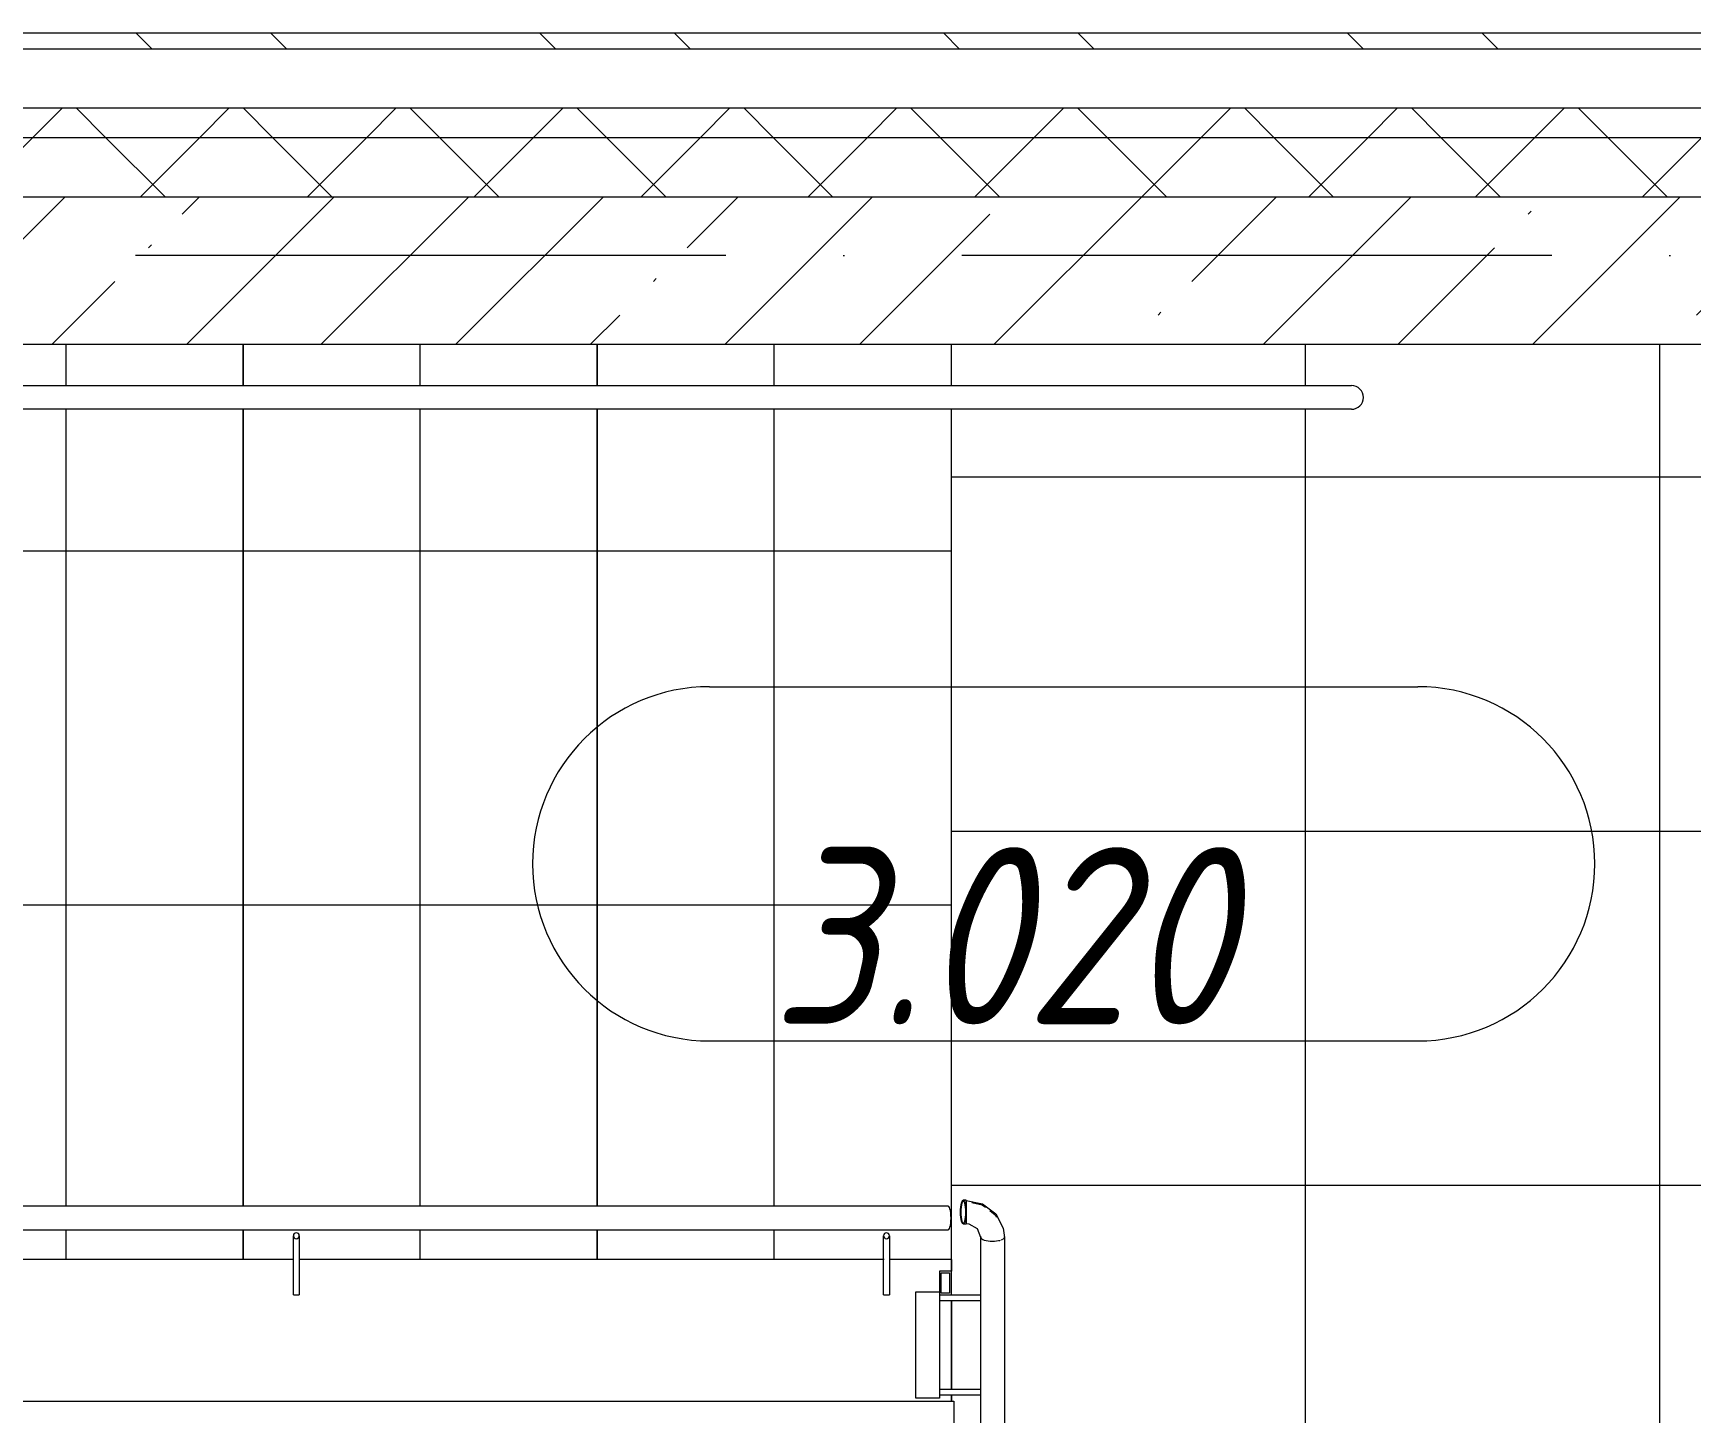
# Model space of a CAD drawing. Header units: millimetres. Extents: x -6467 to 106027, y -7090 to 195095.
# Drawn here: x 98053 to 100863, y 186235 to 188572 of the extents above; entities that cross this region are included whole.
import ezdxf

# ---------------------------------------------------------------- set-up
doc = ezdxf.new("R2010")
doc.units = ezdxf.units.MM
doc.linetypes.add('50_200_ШТРИХ_1Т_ш5_п1_п1_', pattern=[1400, 1000, -200, 0, -200])
for name, color, linetype, lineweight, true_color in [('A-AREA-IDEN-1', 7, 'Continuous', 9, 0xaaaaaa), ('A-WALL-2', 7, 'Continuous', 5, 0xaaaaaa), ('S-STRS-1', 7, 'Continuous', 9, 0xaaaaaa), ('S-STRS-2', 7, 'Continuous', 5, 0xbfbfbf), ('Оси-3', 7, '50_200_ШТРИХ_1Т_ш5_п1_п1_', 9, 0xaaaaaa)]:
    doc.layers.add(name, color=color, linetype=linetype, lineweight=lineweight, true_color=true_color)
for name, color, linetype, lineweight in [('A-WALL', 7, 'Continuous', 5), ('A-WALL-FNSH-1', 7, 'Continuous', 5), ('Ограждение', 7, 'Continuous', 9), ('Ограждение-1', 7, 'Continuous', 20)]:
    doc.layers.add(name, color=color, linetype=linetype, lineweight=lineweight)
doc.styles.add('ISOCPEUR_I_1', font='isocpeui.ttf', dxfattribs={"width": 0.85, "height": 2.5})
pattern_1 = [(0, (99609.45, 186494.7), (0, 600), []), (90, (99609.45, 186494.7), (-600, 4e-14), [])]
pattern_2 = [(45, (109.45, 102614.03), (-141.42136, 141.42136), []), (135, (109.45, 102614.03), (-141.42136, -141.42136), [])]

# ---------------------------------------------------------------- blocks, each defined once
blk = doc.blocks.new('О_Элемент поручня_Пристенный_Двухуровневый_Труба_ГОСТ 87321 - О_Элемент поручня_Пристенный_Двухуровневый_Труба_ГОСТ 8732-78 2-V127-АИ_План этажа Радиаторы_3')
at = {"layer": 'Ограждение'}
for p, q in [((-4640, 0), (280, 0)), ((280, -40), (-4640, -40))]:
    blk.add_line(p, q, dxfattribs=at)
for centre, start, end in [((-4640, -20), 90, 270), ((280, -20), 270, 90)]:
    blk.add_arc(centre, 20, start, end, dxfattribs=at)
blk = doc.blocks.new('О_Элемент ограждения_Обод_Труба_ГОСТ 8645-68 - О_Элемент ограждения_Обод_Труба_ГОСТ 8645-68-26169631-АИ_План этажа Радиаторы_3')
at = {"layer": 'Ограждение'}
for p, q in [((-3900, -20), (-3900, 20)), ((-3900, 20), (0, 20)), ((0, 20), (0, -20)), ((0, -20), (-3900, -20))]:
    blk.add_line(p, q, dxfattribs=at)
blk = doc.blocks.new('О_Элемент ограждения_Обод_Труба_ГОСТ 8645-68 - О_Элемент ограждения_Обод_Труба_ГОСТ 8645-68-V148-АИ_План этажа Радиаторы_3')
at = {"layer": 'Ограждение-1'}
for p, q in [((0, 20), (-20, 20)), ((-20, 20), (-20, -15.1)), ((-17, 17), (-3, 17)), ((-17, -17), (-17, 17)), ((-3, 17), (-3, -17)), ((0, -20), (0, 20)), ((-20, -20), (0, -20)), ((-3, -17), (-17, -17))]:
    blk.add_line(p, q, dxfattribs=at)
blk = doc.blocks.new('О_Кронштейн_Форма Г_Круг_ГОСТ 2590-2006 - О_Кронштейн_Форма Г_Круг_ГОСТ 2590-2006-V149-АИ_План этажа Радиаторы_3')
at = {"layer": 'Ограждение'}
for p, q in [((99385, 83820.7), (99385, 83895.7)), ((99395, 83895.7), (99395, 83820.7)), ((99385, 83820.7), (99390, 83820.7)), ((99390, 83820.7), (99395, 83820.7))]:
    blk.add_line(p, q, dxfattribs=at)
at = {"layer": 'Ограждение', "flags": 128}
for points in [[(99385, 83895.7), (99385, 83912.1), (99385, 83920.4), (99385, 83920.7)], [(99395, 83920.7), (99395, 83914.6), (99395, 83899.2), (99395, 83895.7)]]:
    blk.add_lwpolyline(points, dxfattribs=at)
at = {"layer": 'Ограждение'}
for start, end in [(90, 270), (270, 90)]:
    blk.add_arc((99390, 83920.7), 5, start, end, dxfattribs=at)
blk = doc.blocks.new('О_Элемент поручня_Маршевый_Труба_ГОСТ 8732-78 - О_Элемент поручня_Маршевый_Труба_ГОСТ 8732-78-26169632-АИ_План этажа Радиаторы_3')
at = {"layer": 'Ограждение'}
for p, q in [((-13.2, 40), (-3902.6, 40)), ((-3902.6, 0), (-13.2, 0))]:
    blk.add_line(p, q, dxfattribs=at)
at = {"layer": 'Ограждение', "flags": 128}
for points in [[(-3907.3, 20), (-3907.2, 24.5), (-3906.9, 28.7), (-3906.3, 32.5), (-3905.6, 35.6), (-3904.7, 38), (-3903.7, 39.5), (-3902.6, 40)], [(-3901.1, 37.3), (-3902.1, 38.4), (-3903.1, 38.4), (-3904.2, 37.3), (-3905.1, 35.2), (-3905.9, 32.3), (-3906.5, 28.6), (-3906.9, 24.4), (-3907, 20)], [(-3902.6, 40), (-3901.6, 39.5), (-3900.6, 38), (-3899.7, 35.6), (-3898.9, 32.5), (-3898.4, 28.7), (-3898, 24.5), (-3897.9, 20)], [(-3898.2, 20), (-3898.4, 24.4), (-3898.7, 28.6), (-3899.3, 32.3), (-3900.1, 35.2)], [(-8.4, 20), (-8.6, 24.5), (-8.9, 28.7), (-9.5, 32.5), (-10.2, 35.6), (-11.1, 38), (-12.1, 39.5), (-13.2, 40)], [(-3902.6, 0), (-3903.7, 0.5), (-3904.7, 2), (-3905.6, 4.4), (-3906.3, 7.5), (-3906.9, 11.3), (-3907.2, 15.5), (-3907.3, 20)], [(-3907, 20), (-3906.9, 15.6), (-3906.5, 11.4), (-3905.9, 7.7), (-3905.1, 4.8), (-3904.2, 2.7), (-3903.1, 1.6), (-3902.1, 1.6), (-3901.1, 2.7)], [(-3897.9, 20), (-3898, 15.5), (-3898.4, 11.3), (-3898.9, 7.5), (-3899.7, 4.4), (-3900.6, 2), (-3901.6, 0.5), (-3902.6, 0)], [(-3900.1, 4.8), (-3899.3, 7.7), (-3898.7, 11.4), (-3898.4, 15.6), (-3898.2, 20)], [(-13.2, 0), (-12.1, 0.5), (-11.1, 2), (-10.2, 4.4), (-9.5, 7.5), (-8.9, 11.3), (-8.6, 15.5), (-8.4, 20)]]:
    blk.add_lwpolyline(points, dxfattribs=at)
blk = doc.blocks.new('О_Кронштейн_Форма Г_Круг_ГОСТ 2590-2006 - О_Кронштейн_Форма Г_Круг_ГОСТ 2590-2006-V152-АИ_План этажа Радиаторы_3')
at = {"layer": 'Ограждение'}
for p, q in [((98385, 83820.7), (98385, 83895.7)), ((98395, 83895.7), (98395, 83820.7)), ((98385, 83820.7), (98385.2, 83820.7)), ((98394.8, 83820.7), (98395, 83820.7))]:
    blk.add_line(p, q, dxfattribs=at)
at = {"layer": 'Ограждение', "flags": 128}
for points in [[(98385, 83895.7), (98385, 83912.1), (98385, 83920.4), (98385, 83920.7)], [(98395, 83920.7), (98395, 83914.6), (98395, 83899.2), (98395, 83895.7)]]:
    blk.add_lwpolyline(points, dxfattribs=at)
at = {"layer": 'Ограждение'}
for start, end in [(150, 195), (225, 240), (285, 45)]:
    blk.add_arc((98390, 83920.7), 5, start, end, dxfattribs=at)
blk = doc.blocks.new('О_Кронштейн_Форма Г_Круг_ГОСТ 25901 - О_Кронштейн_Форма Г_Круг_ГОСТ 2590-2006 2-25607096-АИ_План этажа Радиаторы_3')
at = {"layer": 'Ограждение'}
for p, q in [((11529.6, 57215.3), (11594.6, 57215.3)), ((11594.6, 57205.3), (11529.6, 57205.3)), ((11594.6, 57215.3), (11599.6, 57215.3)), ((11598.1, 57205.3), (11594.6, 57205.3))]:
    blk.add_line(p, q, dxfattribs=at)
blk = doc.blocks.new('О_Кронштейн_Форма Г_Круг_ГОСТ 25901 - О_Кронштейн_Форма Г_Круг_ГОСТ 2590-2006 2-V101-АИ_План этажа Радиаторы_3')
at = {"layer": 'Ограждение'}
for p, q in [((11529.6, 57055.3), (11594.6, 57055.3)), ((11594.6, 57045.3), (11529.6, 57045.3)), ((11594.6, 57055.3), (11599.8, 57055.3)), ((11598.1, 57045.3), (11594.6, 57045.3))]:
    blk.add_line(p, q, dxfattribs=at)
blk = doc.blocks.new('О_Элемент ограждения_Обод_Труба_ГОСТ 1 - О_Элемент ограждения_Обод_Труба_ГОСТ 8645-68 2-26128273-АИ_План этажа Радиаторы_3')
at = {"layer": 'Ограждение'}
for p, q in [((-180, 20), (0, 20)), ((-180, -20), (-180, 20)), ((0, 20), (0, -20)), ((0, -20), (-180, -20))]:
    blk.add_line(p, q, dxfattribs=at)
blk = doc.blocks.new('О_Элемент поручня_Маршевый_Труба_ГОСТ 1 - О_Элемент поручня_Маршевый_Труба_ГОСТ 8732-78 2-V154-АИ_План этажа Радиаторы_3')
at = {"layer": 'Ограждение'}
for p, q in [((-371.3, 40), (-6.4, 40)), ((-6.4, 0), (-371.3, 0))]:
    blk.add_line(p, q, dxfattribs=at)
for centre, start_param, end_param in [((-371.3, 20), 0, 0.261799), ((-371.3, 20), 5.834386, 6.283185), ((-371.3, 20), 4.712389, 5.385587), ((-6.4, 20), 5.834386, 6.283185), ((-6.4, 20), 5.609987, 5.682455), ((-6.4, 20), 5.239328, 5.385587), ((-6.4, 20), 4.975125, 5.161188), ((-371.3, 20), 2.917193, 3.141593), ((-371.3, 20), 3.141593, 4.712389), ((-6.4, 20), 3.141593, 4.712389), ((-6.4, 20), 4.712389, 4.936788)]:
    blk.add_ellipse(centre, major_axis=(0, 20), ratio=0.322266, start_param=start_param, end_param=end_param, dxfattribs=at)
blk = doc.blocks.new('О_Элемент поручня_Загиб_Труба_ГОСТ 1 - О_Элемент поручня_Загиб_Труба_ГОСТ 8732-78 2-V156-АИ_План этажа Радиаторы_3')
at = {"layer": 'Ограждение'}
for p, q in [((99525, 83980.6), (99525, 83979.6)), ((99525, 83979.6), (99525, 83954.2)), ((99525, 83954.2), (99525, 83949.5)), ((99525, 83949.5), (99525, 83945.6)), ((99525, 83945.6), (99525, 83940.6)), ((99525, 83943.1), (99525, 83945.3)), ((99525, 83942.1), (99525, 83942.2))]:
    blk.add_line(p, q, dxfattribs=at)
at = {"layer": 'Ограждение', "flags": 128}
for points in [[(99525, 83980.6), (99552.9, 83974.6), (99575.3, 83957.7), (99588, 83933.3), (99590, 83918)], [(99534.7, 83977), (99552.5, 83973.1), (99557.8, 83969.1)], [(99565.2, 83963.4), (99574.5, 83956.3), (99576.6, 83952.2)], [(99550, 83918), (99544.5, 83932.2), (99530.3, 83940.1), (99525, 83940.6)]]:
    blk.add_lwpolyline(points, dxfattribs=at)
at = {"layer": 'Ограждение'}
for start_param, end_param in [(2.879793, 3.141593), (3.141593, 4.712389), (5.295991, 5.449522), (5.546052, 5.759587), (0, 0.261799)]:
    blk.add_ellipse((99570, 83918), major_axis=(20, 0), ratio=0.322266, start_param=start_param, end_param=end_param, dxfattribs=at)
blk = doc.blocks.new('О_Элемент поручня_Площадочный_Одноуровневый_ГОСТ 1 - О_Элемент поручня_Площадочный_Одноуровневый_ГОСТ 8732-78 2-26200875-АИ_План этажа Радиаторы_3')
at = {"layer": 'Ограждение'}
for p, q in [((4.7, 40), (0, 40)), ((0, 40), (0, 39.3)), ((0, 36), (0, 37.9)), ((0, 36), (0, 37.9)), ((0, 13.2), (0, 10)), ((0, 0.7), (0, 0)), ((0, 0), (4.7, 0))]:
    blk.add_line(p, q, dxfattribs=at)
at = {"layer": 'Ограждение', "flags": 128}
for points in [[(0, 20), (0.1, 24.5), (0.5, 28.7), (1, 32.5), (1.8, 35.6), (2.7, 38), (3.7, 39.5), (4.7, 40)], [(9.1, 20), (9, 24.4), (8.6, 28.6), (8, 32.3), (7.2, 35.2), (6.3, 37.3), (5.2, 38.4), (4.2, 38.4), (3.2, 37.3), (2.2, 35.2), (1.5, 32.3), (0.9, 28.6), (0.5, 24.4), (0.4, 20)], [(4.7, 40), (5.8, 39.5), (6.8, 38), (7.7, 35.6), (8.4, 32.5), (9, 28.7), (9.3, 24.5), (9.4, 20)], [(4.7, 0), (3.7, 0.5), (2.7, 2), (1.8, 4.4), (1, 7.5), (0.5, 11.3), (0.1, 15.5), (0, 20)], [(0.4, 20), (0.5, 15.6), (0.9, 11.4), (1.5, 7.7), (2.2, 4.8), (3.2, 2.7), (4.2, 1.6), (5.2, 1.6), (6.3, 2.7), (7.2, 4.8), (8, 7.7), (8.6, 11.4), (9, 15.6), (9.1, 20)], [(9.4, 20), (9.3, 15.5), (9, 11.3), (8.4, 7.5), (7.7, 4.4), (6.8, 2), (5.8, 0.5), (4.7, 0)]]:
    blk.add_lwpolyline(points, dxfattribs=at)
blk = doc.blocks.new('AAR_СКБ_Марка_помещения_1_5 ммп - Номер-27962133-АИ_План этажа Радиаторы_3')
at = {"layer": 'A-AREA-IDEN-1'}
for p, q in [((-2.987, 3), (3.013, 3)), ((-2.987, 0), (3.013, 0))]:
    blk.add_line(p, q, dxfattribs=at)
for centre, start, end in [((-2.987, 1.5), 90, 270), ((3.013, 1.5), 270, 90)]:
    blk.add_arc(centre, 1.5, start, end, dxfattribs=at)

msp = doc.modelspace()

# ---------------------------------------------------------------- hatches: boundary and pattern name
at = {"layer": 'A-WALL'}
h = msp.add_hatch(dxfattribs=at)
h.set_pattern_fill('FP_122', color=256, style=0, pattern_type=2)
h.set_pattern_definition(pattern_2)
h.paths.add_polyline_path([(101459.4, 188394.7), (101509.4, 188394.7), (101509.4, 188444.7), (94733.4, 188444.7), (94733.4, 188394.7), (100471.2, 188394.7)])
h.paths.add_polyline_path([(92200.4, 188394.7), (93883.4, 188394.7), (93883.4, 188444.7), (91594.1, 188444.7), (91594.1, 188394.7)])
h.paths.add_polyline_path([(89894.1, 188394.7), (89894.1, 188444.7), (88699.1, 188444.7), (88699.1, 188394.7), (89719.2, 188394.7)])
h.paths.add_polyline_path([(85804.1, 188394.7), (86999.1, 188394.7), (86999.1, 188444.7), (85804.1, 188444.7)])
h.paths.add_polyline_path([(83929.7, 188394.7), (84104.1, 188394.7), (84104.1, 188444.7), (82909.1, 188444.7), (82909.1, 188394.7), (83102.6, 188394.7)])
h.paths.add_polyline_path([(78314.1, 188394.7), (78314.1, 188444.7), (77119.1, 188444.7), (77119.1, 188394.7), (78140.1, 188394.7)])
h.paths.add_polyline_path([(80621.3, 188394.7), (81209.1, 188394.7), (81209.1, 188444.7), (80014.1, 188444.7), (80014.1, 188394.7)])
h.paths.add_polyline_path([(75419.1, 188394.7), (75419.1, 188444.7), (71709.4, 188444.7), (71709.4, 188394.7), (74831.8, 188394.7)])
h.paths.add_polyline_path([(69869.3, 188394.7), (70009.4, 188394.7), (70009.4, 188444.7), (68709.4, 188444.7), (68709.4, 188394.7), (69042.2, 188394.7)])
h.paths.add_polyline_path([(65709.4, 188394.7), (67009.4, 188394.7), (67009.4, 188444.7), (65709.4, 188444.7)])
h.paths.add_polyline_path([(64009.4, 188394.7), (64009.4, 188444.7), (62709.4, 188444.7), (62709.4, 188394.7), (63252.7, 188394.7)])
h.paths.add_polyline_path([(61009.4, 188394.7), (61009.4, 188444.7), (59709.4, 188444.7), (59709.4, 188394.7), (60771.5, 188394.7)])
h.paths.add_polyline_path([(56709.4, 188394.7), (58009.4, 188394.7), (58009.4, 188444.7), (56709.4, 188444.7)])
h.paths.add_polyline_path([(55009.4, 188394.7), (55009.4, 188444.7), (53709.4, 188444.7), (53709.4, 188394.7), (54154.8, 188394.7)])
h.paths.add_polyline_path([(50846.5, 188394.7), (52009.4, 188394.7), (52009.4, 188444.7), (50209.4, 188444.7), (50209.4, 188394.7), (50309.4, 188394.7)])
h = msp.add_hatch(dxfattribs=at)
h.set_pattern_fill('FP_122', color=256, style=0, pattern_type=2)
h.set_pattern_definition(pattern_2)
h.paths.add_polyline_path([(101359.4, 188294.7), (101459.4, 188294.7), (101459.4, 188394.7), (94733.4, 188394.7), (94733.4, 188294.7), (100471.2, 188294.7)])
h.paths.add_polyline_path([(93609.4, 188294.7), (93883.4, 188294.7), (93883.4, 188394.7), (91594.1, 188394.7), (91594.1, 188294.7), (93109.4, 188294.7)])
h.paths.add_polyline_path([(89894.1, 188294.7), (89894.1, 188394.7), (88699.1, 188394.7), (88699.1, 188294.7), (89719.2, 188294.7)])
h.paths.add_polyline_path([(85804.1, 188294.7), (86999.1, 188294.7), (86999.1, 188394.7), (85804.1, 188394.7)])
h.paths.add_polyline_path([(84104.1, 188294.7), (84104.1, 188394.7), (82909.1, 188394.7), (82909.1, 188294.7), (83929.7, 188294.7)])
h.paths.add_polyline_path([(81209.1, 188294.7), (81209.1, 188394.7), (80014.1, 188394.7), (80014.1, 188294.7), (80621.3, 188294.7)])
h.paths.add_polyline_path([(78314.1, 188294.7), (78314.1, 188394.7), (77119.1, 188394.7), (77119.1, 188294.7), (78140.1, 188294.7)])
h.paths.add_polyline_path([(75419.1, 188294.7), (75419.1, 188394.7), (71709.4, 188394.7), (71709.4, 188294.7), (74831.8, 188294.7)])
h.paths.add_polyline_path([(68709.4, 188294.7), (70009.4, 188294.7), (70009.4, 188394.7), (68709.4, 188394.7)])
h.paths.add_polyline_path([(65733.9, 188294.7), (67009.4, 188294.7), (67009.4, 188394.7), (65709.4, 188394.7), (65709.4, 188294.7)])
h.paths.add_polyline_path([(64009.4, 188294.7), (64009.4, 188394.7), (62709.4, 188394.7), (62709.4, 188294.7), (63252.7, 188294.7)])
h.paths.add_polyline_path([(59709.4, 188294.7), (61009.4, 188294.7), (61009.4, 188394.7), (59709.4, 188394.7)])
h.paths.add_polyline_path([(58009.4, 188294.7), (58009.4, 188394.7), (56709.4, 188394.7), (56709.4, 188294.7), (57463.1, 188294.7)])
h.paths.add_polyline_path([(55009.4, 188294.7), (55009.4, 188394.7), (53709.4, 188394.7), (53709.4, 188294.7), (54154.8, 188294.7)])
h.paths.add_polyline_path([(51109.4, 188294.7), (52009.4, 188294.7), (52009.4, 188394.7), (50309.4, 188394.7), (50309.4, 188295.1), (51109.4, 188295.1)])
h = msp.add_hatch(dxfattribs=at)
h.set_pattern_fill('FP_1', color=256, style=0, pattern_type=2)
h.set_pattern_definition([(45, (109.45, 102614.03), (-228.0985, 228.0985), []), (45, (337.55, 102614.03), (-228.0985, 228.0985), [403.225, -80.645, 6.706, -73.939])])
h.paths.add_polyline_path([(101359.4, 188044.7), (101359.4, 188294.7), (94808.4, 188294.7), (94808.4, 188044.7), (101109.4, 188044.7)])
h.paths.add_polyline_path([(93609.4, 188044.7), (93808.4, 188044.7), (93808.4, 188294.7), (93609.4, 188294.7)])
at = {"layer": 'A-WALL-2'}
h = msp.add_hatch(dxfattribs=at)
h.set_pattern_fill('FP_121', color=256, style=0, pattern_type=2)
h.set_pattern_definition([(135, (109.45, 102614.03), (-342.1478, -342.1478), []), (135, (337.55, 102614.03), (-342.1478, -342.1478), [])])
h.paths.add_polyline_path([(101609.4, 188544.7), (101636.4, 188544.7), (101636.4, 188571.7), (94733.4, 188571.7), (94733.4, 188544.7), (100471.2, 188544.7)])
h.paths.add_polyline_path([(89894.1, 188544.7), (89894.1, 188571.7), (88699.1, 188571.7), (88699.1, 188544.7), (89719.2, 188544.7)])
h.paths.add_polyline_path([(91594.1, 188544.7), (93883.4, 188544.7), (93883.4, 188571.7), (91594.1, 188571.7)])
h.paths.add_polyline_path([(86410.9, 188544.7), (86999.1, 188544.7), (86999.1, 188571.7), (85804.1, 188571.7), (85804.1, 188544.7)])
h.paths.add_polyline_path([(80014.1, 188544.7), (81209.1, 188544.7), (81209.1, 188571.7), (80014.1, 188571.7)])
h.paths.add_polyline_path([(84104.1, 188544.7), (84104.1, 188571.7), (82909.1, 188571.7), (82909.1, 188544.7), (83929.7, 188544.7)])
h.paths.add_polyline_path([(78314.1, 188544.7), (78314.1, 188571.7), (77119.1, 188571.7), (77119.1, 188544.7), (78140.1, 188544.7)])
h.paths.add_polyline_path([(75419.1, 188544.7), (75419.1, 188571.7), (71709.4, 188571.7), (71709.4, 188544.7), (74831.8, 188544.7)])
h.paths.add_polyline_path([(69869.3, 188544.7), (70009.4, 188544.7), (70009.4, 188571.7), (68709.4, 188571.7), (68709.4, 188544.7), (69042.2, 188544.7)])
h.paths.add_polyline_path([(64009.4, 188544.7), (64009.4, 188571.7), (62709.4, 188571.7), (62709.4, 188544.7), (63252.7, 188544.7)])
h.paths.add_polyline_path([(65733.9, 188544.7), (67009.4, 188544.7), (67009.4, 188571.7), (65709.4, 188571.7), (65709.4, 188544.7)])
h.paths.add_polyline_path([(60771.5, 188544.7), (61009.4, 188544.7), (61009.4, 188571.7), (59709.4, 188571.7), (59709.4, 188544.7)])
h.paths.add_polyline_path([(56709.4, 188544.7), (58009.4, 188544.7), (58009.4, 188571.7), (56709.4, 188571.7)])
h.paths.add_polyline_path([(54154.8, 188544.7), (55009.4, 188544.7), (55009.4, 188571.7), (53709.4, 188571.7), (53709.4, 188544.7)])
h.paths.add_polyline_path([(50059.4, 188544.7), (52009.4, 188544.7), (52009.4, 188571.7), (50059.4, 188571.7)])
at = {"layer": 'S-STRS-2'}
h = msp.add_hatch(dxfattribs=at)
h.set_pattern_fill('FP_13', color=256, style=0, pattern_type=2)
h.set_pattern_definition(pattern_1)
h.paths.add_polyline_path([(97809.4, 186494.7), (98109.4, 186494.7), (98109.4, 186544.7), (97809.4, 186544.7)])
h.paths.add_polyline_path([(97809.4, 186584.7), (98109.4, 186584.7), (98109.4, 187934.7), (97809.4, 187934.7), (97809.4, 186664.5)])
h.paths.add_polyline_path([(98109.4, 187974.7), (98109.4, 188044.7), (97809.4, 188044.7), (97809.4, 187974.7)])
h = msp.add_hatch(dxfattribs=at)
h.set_pattern_fill('FP_13', color=256, style=0, pattern_type=2)
h.set_pattern_definition(pattern_1)
h.paths.add_polyline_path([(98109.4, 186494.7), (98409.4, 186494.7), (98409.4, 186544.7), (98109.4, 186544.7)])
h.paths.add_polyline_path([(98409.4, 186584.7), (98409.4, 187934.7), (98109.4, 187934.7), (98109.4, 186584.7), (98403.5, 186584.7)])
h.paths.add_polyline_path([(98109.4, 187974.7), (98409.4, 187974.7), (98409.4, 188044.7), (98109.4, 188044.7)])
h = msp.add_hatch(dxfattribs=at)
h.set_pattern_fill('FP_13', color=256, style=0, pattern_type=2)
h.set_pattern_definition(pattern_1)
h.paths.add_polyline_path([(98409.4, 186494.7), (98494.6, 186494.7), (98495.9, 186509.7), (98504.3, 186509.7), (98504.3, 186494.7), (98709.4, 186494.7), (98709.4, 186544.7), (98409.4, 186544.7), (98409.4, 186509.7)])
h.paths.add_polyline_path([(98499.4, 186518.7), (98495.1, 186521), (98495.9, 186524.7), (98503.8, 186521), (98501.9, 186518.8), (98499.6, 186518.7)])
h.paths.add_polyline_path([(98499.4, 186529.7), (98495.1, 186534.6), (98499.4, 186539.7), (98502.7, 186537.6), (98499.8, 186530.6)])
h.paths.add_polyline_path([(98409.4, 186584.7), (98709.4, 186584.7), (98709.4, 187934.7), (98409.4, 187934.7), (98409.4, 186731)])
h.paths.add_polyline_path([(98409.4, 187974.7), (98709.4, 187974.7), (98709.4, 188044.7), (98409.4, 188044.7)])
h = msp.add_hatch(dxfattribs=at)
h.set_pattern_fill('FP_13', color=256, style=0, pattern_type=2)
h.set_pattern_definition(pattern_1)
h.paths.add_polyline_path([(98709.4, 186494.7), (99009.4, 186494.7), (99009.4, 186544.7), (98709.4, 186544.7)])
h.paths.add_polyline_path([(99009.4, 186584.7), (99009.4, 187934.7), (98709.4, 187934.7), (98709.4, 186584.7), (98817.1, 186584.7)])
h.paths.add_polyline_path([(99009.4, 187974.7), (99009.4, 188044.7), (98709.4, 188044.7), (98709.4, 187974.7), (98817.1, 187974.7)])
h = msp.add_hatch(dxfattribs=at)
h.set_pattern_fill('FP_13', color=256, style=0, pattern_type=2)
h.set_pattern_definition(pattern_1)
h.paths.add_polyline_path([(99009.4, 186494.7), (99309.4, 186494.7), (99309.4, 186544.7), (99009.4, 186544.7)])
h.paths.add_polyline_path([(99009.4, 186584.7), (99309.4, 186584.7), (99309.4, 187934.7), (99009.4, 187934.7), (99009.4, 186731)])
h.paths.add_polyline_path([(99009.4, 187974.7), (99309.4, 187974.7), (99309.4, 188044.7), (99009.4, 188044.7)])
h = msp.add_hatch(dxfattribs=at)
h.set_pattern_fill('FP_13', color=256, style=0, pattern_type=2)
h.set_pattern_definition(pattern_1)
h.paths.add_polyline_path([(99571.1, 186494.7), (99609.4, 186494.7), (99609.4, 187934.7), (99309.4, 187934.7), (99309.4, 186584.7), (99606.2, 186582.7), (99608.4, 186573.4), (99607.9, 186552.3), (99604.2, 186544.7), (99309.4, 186544.7), (99309.4, 186494.7), (99494.6, 186494.7), (99495.9, 186509.7), (99504.3, 186509.7), (99504.3, 186494.7)])
h.paths.add_polyline_path([(99499.4, 186518.7), (99495.1, 186521), (99495.9, 186524.7), (99503.8, 186521), (99501.9, 186518.8), (99499.6, 186518.7)])
h.paths.add_polyline_path([(99499.4, 186529.7), (99495.1, 186534.6), (99499.4, 186539.7), (99502.7, 186537.6), (99499.8, 186530.6)])
h.paths.add_polyline_path([(99309.4, 187974.7), (99609.4, 187974.7), (99609.4, 188044.7), (99309.4, 188044.7)])
h = msp.add_hatch(dxfattribs=at)
h.set_pattern_fill('FP_12', color=256, style=0, pattern_type=2)
h.set_pattern_definition([(180, (99609.45, 185419.7), (-7e-14, -600), []), (270, (99609.45, 185419.7), (600, 4e-14), [])])
h.paths.add_polyline_path([(100859.4, 184644.7), (101109.4, 184644.7), (101109.4, 188044.7), (99609.4, 188044.7), (99609.4, 187974.7), (100292.9, 187974), (100297.7, 187972), (100307.1, 187959.9), (100305.1, 187944.7), (100292.9, 187935.4), (100287.7, 187934.7), (99609.4, 187934.7), (99609.7, 186434.5), (99654.4, 186433.2), (99654.4, 186424.8), (99609.4, 186424.8), (99609.4, 186274.5), (99654.4, 186273.2), (99654.4, 186264.8), (99609.4, 186264.8), (99609.4, 186254.7), (99613.8, 186254.7), (99613.8, 186214.7), (99609.4, 186214.7), (99611, 186140), (99612.9, 186124.7), (99610.1, 186107.4), (99609.4, 186106.4), (99609.4, 184644.7)])
h.paths.add_polyline_path([(99646.9, 186591.3), (99646.9, 186593.3), (99653.5, 186591.4), (99649.2, 186590.8)])
h.paths.add_polyline_path([(99671.4, 186117.7), (99670.9, 186115.8), (99671, 186117.5)])
h.paths.add_polyline_path([(99634.4, 186106.1), (99634.4, 186107.1), (99634.4, 186141.6), (99634.4, 186143.5), (99649, 186148.7), (99653, 186149.7), (99654.4, 186147.4), (99658.9, 186154), (99659.4, 186167.2), (99661.6, 186537.7), (99661.6, 186540.1), (99657.4, 186545), (99652.4, 186549.4), (99644.2, 186554.5), (99640.8, 186557.6), (99635.9, 186559.2), (99626.7, 186561.6), (99625.4, 186574.8), (99627.2, 186589.9), (99634.4, 186589.9), (99634.4, 186593.6), (99661, 186586.3), (99677.7, 186575.6), (99689.6, 186560.8), (99695.5, 186547.7), (99698.7, 186530.6), (99699.4, 186525.6), (99697.2, 186154.7), (99693.5, 186144.5), (99684.8, 186132.2), (99675.4, 186120.5), (99658.7, 186111.7), (99644.2, 186106.5), (99637.2, 186106.4)])
h.paths.add_polyline_path([(99646.4, 186554.6), (99643.8, 186556.6), (99645.8, 186555)])

# ---------------------------------------------------------------- linework, layer by layer
at = {"layer": 'A-WALL'}
for p, q in [((101609.4, 188544.7), (94733.4, 188544.7)), ((101509.4, 188444.7), (94733.4, 188444.7)), ((101459.4, 188394.7), (94733.4, 188394.7)), ((94808.4, 188044.7), (101109.4, 188044.7))]:
    msp.add_line(p, q, dxfattribs=at)
at = {"layer": 'A-WALL-FNSH-1'}
for p, q in [((101636.4, 188571.7), (94733.4, 188571.7)), ((94733.4, 188294.7), (101359.4, 188294.7))]:
    msp.add_line(p, q, dxfattribs=at)
at = {"layer": 'S-STRS-1'}
for p, q in [((98109.4, 187974.7), (98109.4, 188044.7)), ((98109.4, 187974.7), (98109.4, 188044.7)), ((98409.4, 187974.7), (98409.4, 188044.7)), ((98409.4, 187974.7), (98409.4, 188044.7)), ((98709.4, 187974.7), (98709.4, 188044.7)), ((98709.4, 187974.7), (98709.4, 188044.7)), ((99009.4, 187974.7), (99009.4, 188044.7)), ((99009.4, 187974.7), (99009.4, 188044.7)), ((99309.4, 187974.7), (99309.4, 188044.7)), ((99309.4, 187974.7), (99309.4, 188044.7)), ((99609.4, 187974.7), (99609.4, 188044.7)), ((99609.4, 187974.7), (99609.4, 188044.7)), ((98109.4, 186584.2), (98109.4, 187934.7)), ((98109.4, 186584.2), (98109.4, 187934.7)), ((98409.4, 186584.2), (98409.4, 187934.7)), ((98409.4, 186584.2), (98409.4, 187934.7)), ((98709.4, 186584.2), (98709.4, 187934.7)), ((98709.4, 186584.2), (98709.4, 187934.7)), ((99009.4, 186584.2), (99009.4, 187934.7)), ((99009.4, 186584.2), (99009.4, 187934.7)), ((99309.4, 186584.2), (99309.4, 187934.7)), ((99309.4, 186584.2), (99309.4, 187934.7)), ((99609.4, 186494.7), (99609.4, 187934.7)), ((99609.4, 186494.7), (99609.4, 187934.7)), ((98109.4, 186494.7), (98109.4, 186545.2)), ((98109.4, 186494.7), (98109.4, 186545.2)), ((98409.4, 186494.7), (98409.4, 186545.2)), ((98409.4, 186494.7), (98409.4, 186545.2)), ((98709.4, 186494.7), (98709.4, 186545.2)), ((98709.4, 186494.7), (98709.4, 186545.2)), ((99009.4, 186494.7), (99009.4, 186545.2)), ((99009.4, 186494.7), (99009.4, 186545.2)), ((99309.4, 186494.7), (99309.4, 186545.2)), ((99309.4, 186494.7), (99309.4, 186545.2)), ((98109.4, 186494.7), (97809.4, 186494.7)), ((98409.4, 186494.7), (98109.4, 186494.7)), ((98495.3, 186494.7), (98409.4, 186494.7)), ((98709.4, 186494.7), (98503.8, 186494.7)), ((99009.4, 186494.7), (98709.4, 186494.7)), ((99309.4, 186494.7), (99009.4, 186494.7)), ((99495.3, 186494.7), (99309.4, 186494.7)), ((99609.4, 186494.7), (99503.8, 186494.7)), ((99609.4, 186494.7), (99609.4, 186474.7)), ((99609.4, 186425.5), (99609.4, 186274)), ((99609.4, 186265.5), (99609.4, 186254.7))]:
    msp.add_line(p, q, dxfattribs=at)
at = {"layer": 'Оси-3'}
msp.add_line((104827.4, 188195.1), (-5157.9, 188195.1), dxfattribs=at)

# ---------------------------------------------------------------- block references
at = {"layer": 'A-AREA-IDEN-1', "xscale": 199.9999999999999, "yscale": 199.9999999999999, "zscale": 199.9999999999999}
msp.add_blockref('AAR_СКБ_Марка_помещения_1_5 ммп - Номер-27962133-АИ_План этажа Радиаторы_3', (99797.2, 186864.7), dxfattribs=at)
at = {"layer": 'Ограждение'}
for name, p in [('О_Элемент поручня_Пристенный_Двухуровневый_Труба_ГОСТ 87321 - О_Элемент поручня_Пристенный_Двухуровневый_Труба_ГОСТ 8732-78 2-V127-АИ_План этажа Радиаторы_3', (100007.7, 187974.7)), ('О_Элемент поручня_Загиб_Труба_ГОСТ 1 - О_Элемент поручня_Загиб_Труба_ГОСТ 8732-78 2-V156-АИ_План этажа Радиаторы_3', (109.4, 102614)), ('О_Элемент поручня_Маршевый_Труба_ГОСТ 8732-78 - О_Элемент поручня_Маршевый_Труба_ГОСТ 8732-78-26169632-АИ_План этажа Радиаторы_3', (99617.3, 186544.7)), ('О_Кронштейн_Форма Г_Круг_ГОСТ 2590-2006 - О_Кронштейн_Форма Г_Круг_ГОСТ 2590-2006-V152-АИ_План этажа Радиаторы_3', (109.4, 102614)), ('О_Кронштейн_Форма Г_Круг_ГОСТ 2590-2006 - О_Кронштейн_Форма Г_Круг_ГОСТ 2590-2006-V149-АИ_План этажа Радиаторы_3', (-890.6, 102614)), ('О_Кронштейн_Форма Г_Круг_ГОСТ 2590-2006 - О_Кронштейн_Форма Г_Круг_ГОСТ 2590-2006-V149-АИ_План этажа Радиаторы_3', (109.4, 102614)), ('О_Элемент ограждения_Обод_Труба_ГОСТ 8645-68 - О_Элемент ограждения_Обод_Труба_ГОСТ 8645-68-V148-АИ_План этажа Радиаторы_3', (99609.4, 186454.7)), ('О_Кронштейн_Форма Г_Круг_ГОСТ 25901 - О_Кронштейн_Форма Г_Круг_ГОСТ 2590-2006 2-25607096-АИ_План этажа Радиаторы_3', (88059.9, 129219.3)), ('О_Кронштейн_Форма Г_Круг_ГОСТ 25901 - О_Кронштейн_Форма Г_Круг_ГОСТ 2590-2006 2-V101-АИ_План этажа Радиаторы_3', (88059.9, 129219.3))]:
    msp.add_blockref(name, p, dxfattribs=at)
for name, p, rotation in [('О_Элемент поручня_Площадочный_Одноуровневый_ГОСТ 1 - О_Элемент поручня_Площадочный_Одноуровневый_ГОСТ 8732-78 2-26200875-АИ_План этажа Радиаторы_3', (99634.4, 186594.7), 180), ('О_Элемент поручня_Маршевый_Труба_ГОСТ 1 - О_Элемент поручня_Маршевый_Труба_ГОСТ 8732-78 2-V154-АИ_План этажа Радиаторы_3', (99659.4, 186160.7), 269.9999999999995), ('О_Элемент ограждения_Обод_Труба_ГОСТ 1 - О_Элемент ограждения_Обод_Труба_ГОСТ 8645-68 2-26128273-АИ_План этажа Радиаторы_3', (99569.4, 186259.6), 269.9999999999995), ('О_Элемент ограждения_Обод_Труба_ГОСТ 8645-68 - О_Элемент ограждения_Обод_Труба_ГОСТ 8645-68-26169631-АИ_План этажа Радиаторы_3', (95713.8, 186234.7), 180)]:
    msp.add_blockref(name, p, dxfattribs=dict(at, rotation=rotation))

# ---------------------------------------------------------------- texts
at = {"layer": 'A-AREA-IDEN-1', "insert": (99694, 186892.9), "char_height": 300, "width": 952, "attachment_point": 8, "line_spacing_factor": 1.139951, "style": 'ISOCPEUR_I_1'}
msp.add_mtext('\\pxqc,t8.46667,16.93333,25.4,33.86667,42.33333,50.8,59.26667,67.73333,76.2,84.66667,93.13333,101.6,110.06667,118.53333,127,135.46667,143.93333,152.4,160.86667,169.33333,177.8,186.26667,194.73333,203.2,211.66667,220.13333,228.6,237.06667,245.53333,254,262.46667,270.93333;{3.020}', dxfattribs=at)

doc.saveas('drawing.dxf')
